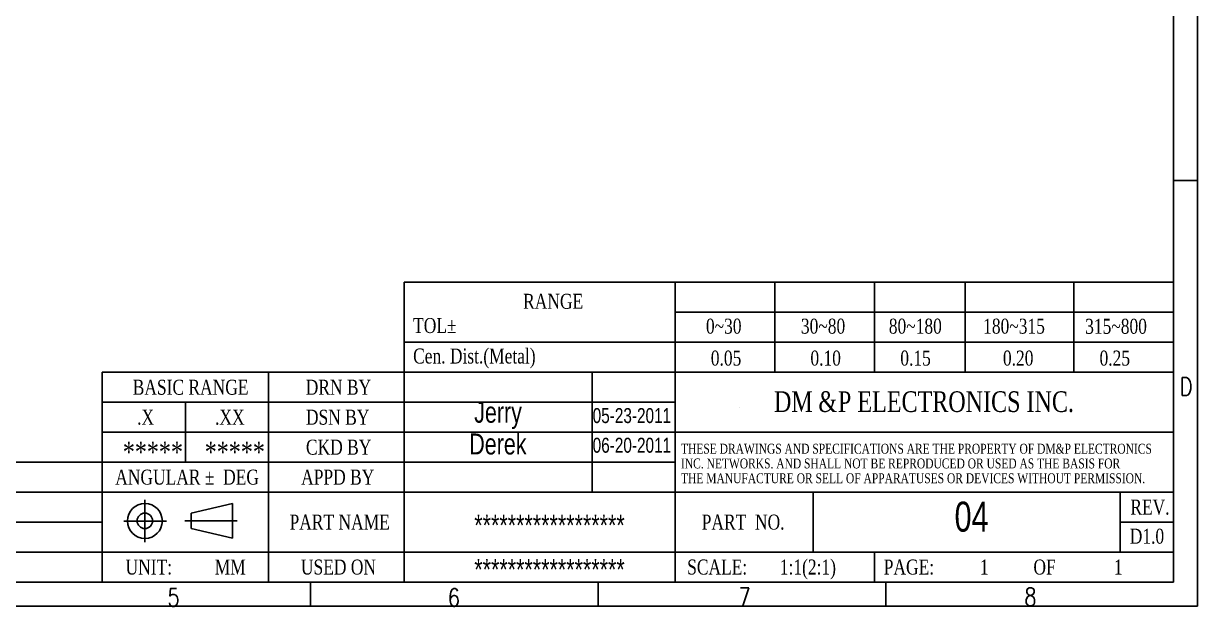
# Model space of a CAD drawing. Header units: millimetres. Extents: x 14 to 406, y 7 to 287.
# Drawn here: x 210.1 to 406, y 10.4 to 107.7 of the extents above; entities that cross this region are included whole.
import ezdxf

# ---------------------------------------------------------------- set-up
doc = ezdxf.new("R2010")
doc.units = ezdxf.units.MM
doc.layers.add('SLD-0', color=179, linetype='Continuous')
doc.layers.add('文字線性', color=150, linetype='Continuous', lineweight=15)
doc.styles.add('SLDTEXTSTYLE0', font='sanss___.ttf', dxfattribs={"width": 0.733})
doc.styles.add('SLDTEXTSTYLE1', font='txt_____.ttf', dxfattribs={"width": 0.784516})
doc.styles.add('SLDTEXTSTYLE2', font='times.ttf', dxfattribs={"width": 0.770477})

# ---------------------------------------------------------------- blocks, each defined once
blk = doc.blocks.new('SW_NOTE_0')
at = {"layer": '文字線性', "color": 0, "char_height": 1.65, "attachment_point": 1, "style": 'SLDTEXTSTYLE2'}
for s, insert in [(' THESE DRAWINGS AND SPECIFICATIONS ARE THE PROPERTY OF DM&P ELECTRONICS', (0, 2.16)), (' INC. NETWORKS. AND SHALL NOT BE REPRODUCED OR USED AS THE BASIS FOR', (0, -0.3)), (' THE MANUFACTURE OR SELL OF APPARATUSES OR DEVICES WITHOUT PERMISSION.', (0, -2.77))]:
    blk.add_mtext(s, dxfattribs=dict(at, insert=insert))

msp = doc.modelspace()

# ---------------------------------------------------------------- linework, layer by layer
at = {"layer": 'SLD-0', "color": 7, "linetype": 'Continuous', "lineweight": 30}
for p, q in [((406, 10.5), (406, 286.5)), ((402, 14.5), (402, 282.5)), ((402, 81.5), (406, 81.5)), ((273.60457, 64.51184), (402, 64.51184)), ((273.60457, 64.51184), (273.60457, 49.51184)), ((318.85457, 64.51184), (318.85457, 49.51184)), ((335.47957, 64.51184), (335.47957, 49.51184)), ((352.10457, 64.51184), (352.10457, 49.51184)), ((385.35457, 64.51184), (385.35457, 49.51184)), ((318.85457, 59.51184), (401.97957, 59.51184)), ((273.60457, 54.51184), (402, 54.51184)), ((223.22957, 49.51184), (318.85457, 49.51184)), ((223.22957, 49.51184), (223.22957, 14.51184)), ((250.97957, 49.51184), (250.97957, 14.51184)), ((273.60457, 49.51184), (273.60457, 14.51184)), ((273.60457, 49.51184), (402, 49.51184)), ((304.97957, 49.51184), (304.97957, 29.51184)), ((318.85457, 49.51184), (318.85457, 14.51184)), ((318.85457, 49.51184), (401.97957, 49.51184)), ((401.97957, 49.51184), (401.97957, 14.51184)), ((223.22957, 44.51184), (318.85457, 44.51184)), ((237.10457, 44.51184), (237.10457, 34.51184)), ((329.59264, 43.62471), (329.59327, 43.62471)), ((223.22957, 39.51184), (401.97957, 39.51184)), ((51.06847, 34.51184), (223.22957, 34.51184)), ((223.22957, 34.51184), (318.85457, 34.51184)), ((51.06847, 29.51184), (223.22957, 29.51184)), ((223.22957, 29.51184), (401.97957, 29.51184)), ((341.85457, 29.51184), (341.85457, 19.51184)), ((393.10457, 29.51184), (393.10457, 19.51184)), ((230.34684, 28.22371), (230.34684, 21.16536)), ((238.06186, 26.01887), (244.95226, 27.61715)), ((244.95226, 27.61715), (244.95226, 21.80047)), ((238.06186, 26.01887), (238.06186, 23.42495)), ((51.06847, 24.51184), (223.22957, 24.51184)), ((226.83893, 24.66548), (233.95564, 24.66548)), ((237.02867, 24.71263), (245.76346, 24.71263)), ((393.10457, 24.51184), (401.97957, 24.51184)), ((238.06186, 23.42495), (244.95226, 21.80047)), ((51.06847, 19.51184), (223.22957, 19.51184)), ((223.22957, 19.51184), (401.97957, 19.51184)), ((352.10457, 19.51184), (352.10457, 14.51184)), ((18, 14.5), (402, 14.5)), ((223.22957, 14.51184), (401.97957, 14.51184)), ((258, 10.5), (258, 14.5)), ((306, 10.5), (306, 14.5)), ((354, 10.5), (354, 14.5)), ((14, 10.5), (406, 10.5))]:
    msp.add_line(p, q, dxfattribs=at)
at = {"layer": 'SLD-0', "color": 7, "lineweight": 30}
msp.add_line((367.24285, 64.51184), (367.24285, 49.51184), dxfattribs=at)
at = {"layer": 'SLD-0', "color": 7, "linetype": 'Continuous', "lineweight": 30}
for centre, radius in [((230.34558, 24.70554), 2.91481), ((230.34617, 24.71091), 1.28747)]:
    msp.add_circle(centre, radius, dxfattribs=at)

# ---------------------------------------------------------------- block references
at = {"layer": '文字線性', "color": 7}
msp.add_blockref('SW_NOTE_0', (319.32772, 35.4167), dxfattribs=at)

# ---------------------------------------------------------------- texts
at = {"layer": '文字線性', "color": 7, "attachment_point": 1}
for s, insert, char_height, style in [('RANGE', (293.46468, 62.59123), 2.5, 'SLDTEXTSTYLE2'), ('TOL±', (275.10457, 58.55403), 2.5, 'SLDTEXTSTYLE2'), ('0~30', (323.97132, 58.44612), 2.5, 'SLDTEXTSTYLE2'), ('30~80', (339.81905, 58.44612), 2.5, 'SLDTEXTSTYLE2'), ('80~180', (354.48617, 58.44612), 2.5, 'SLDTEXTSTYLE2'), ('180~315', (370.22957, 58.44612), 2.5, 'SLDTEXTSTYLE2'), ('315~800', (387.25457, 58.42105), 2.5, 'SLDTEXTSTYLE2'), ('Cen. Dist.(Metal)', (275.10457, 53.46634), 2.5, 'SLDTEXTSTYLE2'), ('0.05', (324.77957, 53.11826), 2.5, 'SLDTEXTSTYLE2'), ('0.10', (341.40457, 53.11826), 2.5, 'SLDTEXTSTYLE2'), ('0.15', (356.40457, 53.11826), 2.5, 'SLDTEXTSTYLE2'), ('0.20', (373.52957, 53.11826), 2.5, 'SLDTEXTSTYLE2'), ('0.25', (389.65457, 53.11826), 2.5, 'SLDTEXTSTYLE2'), ('BASIC RANGE', (228.31812, 48.25876), 2.5, 'SLDTEXTSTYLE2'), ('DRN BY', (257.18791, 48.25876), 2.5, 'SLDTEXTSTYLE2'), ('D', (403.05112, 48.61302), 3, 'SLDTEXTSTYLE1'), ('DM', (335.32944, 46.32946), 3.45, 'SLDTEXTSTYLE2'), ('&', (342.72497, 46.32946), 3.45, 'SLDTEXTSTYLE2'), ('P', (345.99755, 46.32946), 3.45, 'SLDTEXTSTYLE2'), (' ELECTRONICS INC.', (348.24338, 46.32946), 3.45, 'SLDTEXTSTYLE2'), ('.X', (229.05509, 43.25876), 2.5, 'SLDTEXTSTYLE2'), ('.XX', (242.05509, 43.25876), 2.5, 'SLDTEXTSTYLE2'), ('DSN BY', (257.22437, 43.25876), 2.5, 'SLDTEXTSTYLE2'), ('*****', (226.66512, 37.91273), 3.45, 'SLDTEXTSTYLE2'), ('*****', (240.33583, 37.91273), 3.45, 'SLDTEXTSTYLE2'), ('CKD BY', (257.22437, 38.25876), 2.5, 'SLDTEXTSTYLE2'), ('ANGULAR ±  DEG', (225.40145, 33.25876), 2.5, 'SLDTEXTSTYLE2'), ('APPD BY', (256.42228, 33.25876), 2.5, 'SLDTEXTSTYLE2'), ('REV.', (394.78947, 28.25876), 2.5, 'SLDTEXTSTYLE2'), ('PART NAME', (254.48999, 25.75876), 2.5, 'SLDTEXTSTYLE2'), ('PART  NO.', (323.26343, 25.75876), 2.5, 'SLDTEXTSTYLE2'), ('D1.0', (394.69381, 23.40486), 2.5, 'SLDTEXTSTYLE2'), ('UNIT:', (227.1228, 18.25876), 2.5, 'SLDTEXTSTYLE2'), ('MM', (242.00041, 18.25876), 2.5, 'SLDTEXTSTYLE2'), ('USED ON', (256.38582, 18.25876), 2.5, 'SLDTEXTSTYLE2'), ('SCALE:', (320.83634, 18.25876), 2.5, 'SLDTEXTSTYLE2'), ('1:1(2:1)', (336.2961, 18.25876), 2.5, 'SLDTEXTSTYLE2'), ('PAGE:', (353.63843, 18.25876), 2.5, 'SLDTEXTSTYLE2'), ('1', (369.67749, 18.25876), 2.5, 'SLDTEXTSTYLE2'), ('OF', (378.61499, 18.25876), 2.5, 'SLDTEXTSTYLE2'), ('1', (392.05249, 18.25876), 2.5, 'SLDTEXTSTYLE2'), ('5', (234.12534, 13.44881), 3, 'SLDTEXTSTYLE1'), ('6', (280.90889, 13.42252), 3, 'SLDTEXTSTYLE1'), ('7', (329.42924, 13.5448), 3, 'SLDTEXTSTYLE1'), ('8', (377.10246, 13.53779), 3, 'SLDTEXTSTYLE1')]:
    msp.add_mtext(s, dxfattribs=dict(at, insert=insert, char_height=char_height, style=style))
at = {"layer": '文字線性', "color": 5, "attachment_point": 1, "style": 'SLDTEXTSTYLE0'}
for s, insert, char_height in [('Jerry', (285.29805, 44.5849), 3.5), ('05-23-2011', (305.06695, 43.53056), 2.5), ('Derek', (284.4741, 39.29124), 3.5), ('06-20-2011', (305.06695, 38.58307), 2.5), ('04', (365.45417, 27.91169), 5), ('******************', (285.31495, 25.7289), 3.5), ('******************', (285.31495, 18.34979), 3.5)]:
    msp.add_mtext(s, dxfattribs=dict(at, insert=insert, char_height=char_height))

doc.saveas('drawing.dxf')
